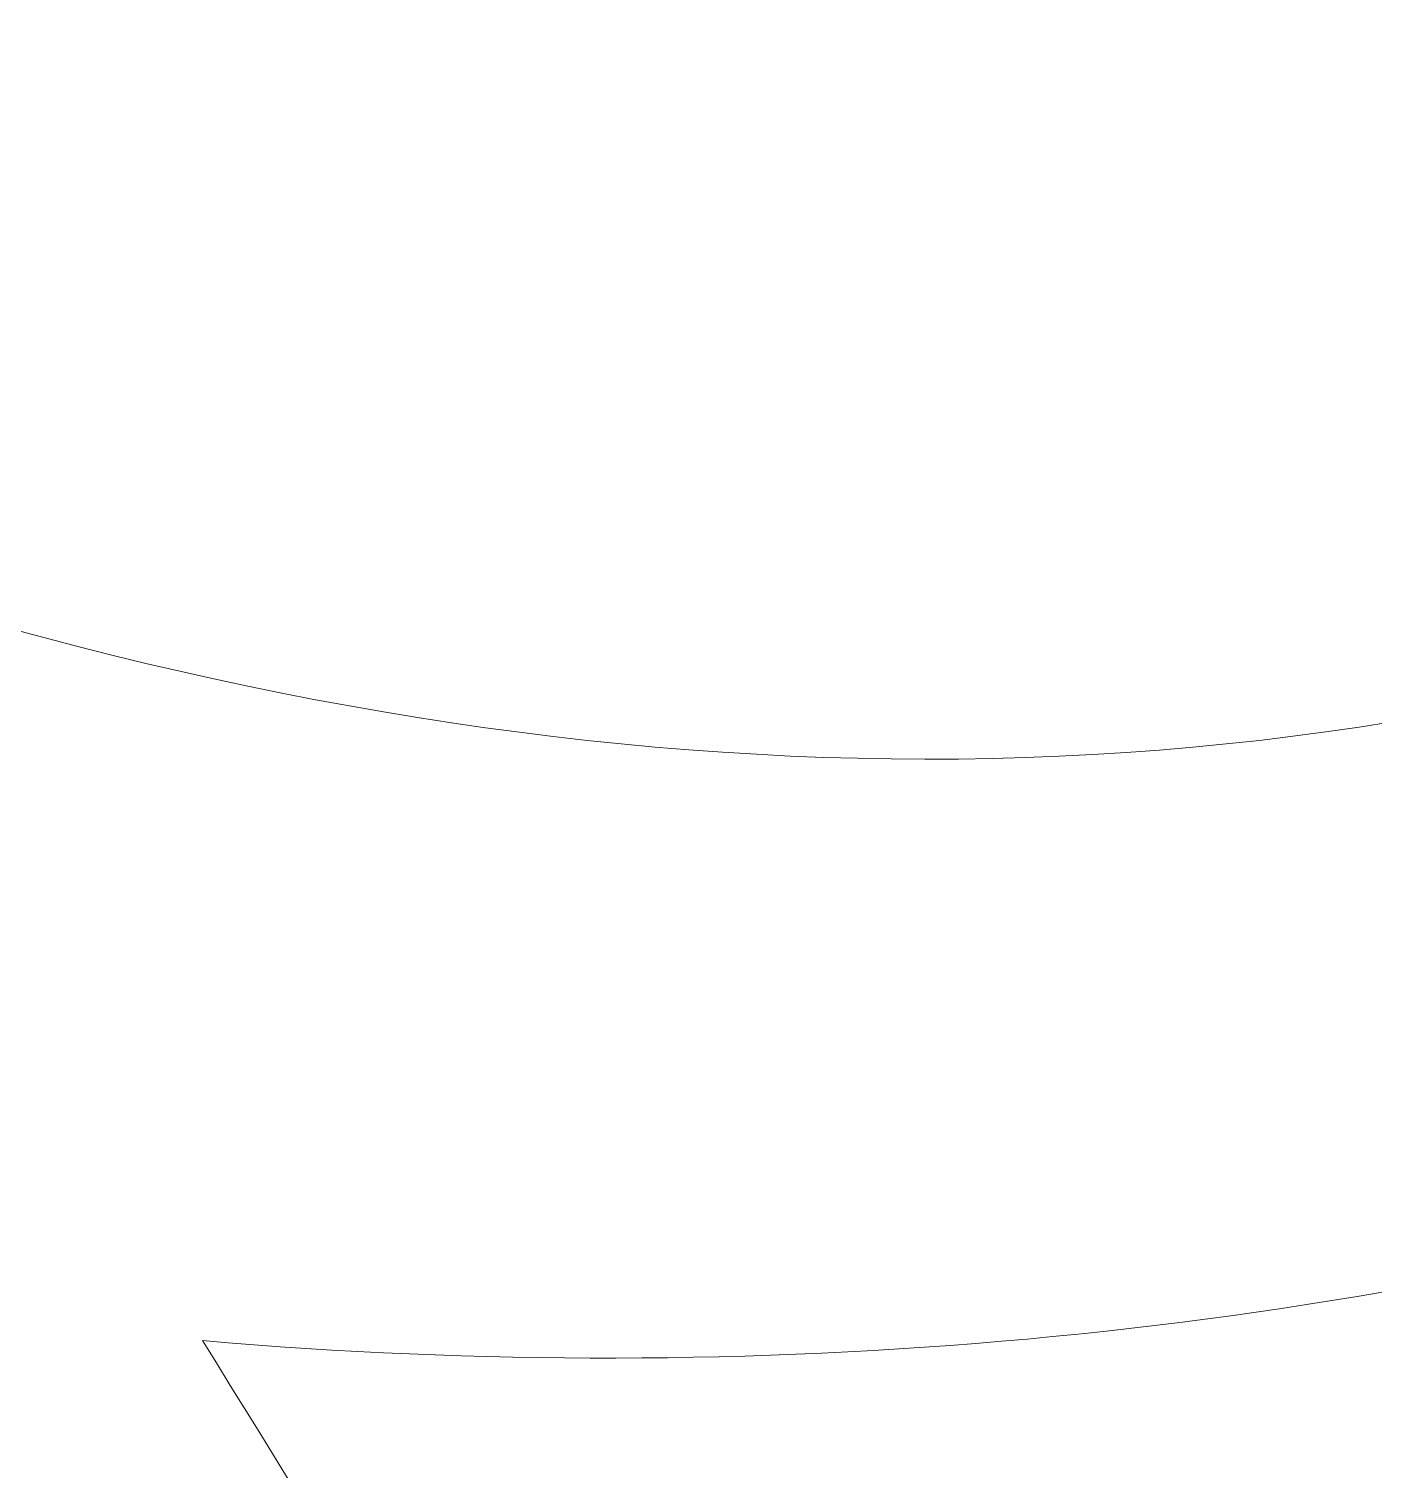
# Model space of a CAD drawing. Extents: x -728 to 2523, y -2539 to -44.
# Drawn here: x 378.2 to 388.88, y -1444.13 to -1432.69 of the extents above; entities that cross this region are included whole.
import ezdxf

# ---------------------------------------------------------------- set-up
doc = ezdxf.new("R2010")
doc.units = 0
doc.header["$MEASUREMENT"] = 0
doc.layers.add('Layer 1', color=7, linetype='Continuous', lineweight=0)

# ---------------------------------------------------------------- blocks, each defined once
blk = doc.blocks.new('Block_1')
at = {"layer": 'Layer 1'}
for points, knots in [([(409.045, -1093.44), (401.115, -1084.94), (390.635, -1080.63), (377.895, -1080.63), (365.325, -1080.63), (355.025, -1084.99), (347.275, -1093.6), (339.585, -1102.15), (335.685, -1115.02), (335.685, -1131.87), (335.685, -1131.87), (335.685, -1244.77), (335.685, -1244.77), (335.685, -1244.77), (164.325, -1244.77), (164.325, -1244.77), (164.325, -1244.77), (164.325, -1131.87), (164.325, -1131.87), (164.325, -1114.83), (160.315, -1101.9), (152.425, -1093.44), (144.495, -1084.94), (134.025, -1080.63), (121.285, -1080.63), (108.335, -1080.63), (97.935, -1085), (90.375, -1093.62), (82.875, -1102.16), (79.065, -1115.03), (79.065, -1131.87), (79.065, -1131.87), (79.065, -1447.85), (79.065, -1447.85), (79.065, -1464.69), (82.915, -1477.61), (90.505, -1486.24), (98.165, -1494.95), (108.515, -1499.37), (121.285, -1499.37), (133.845, -1499.37), (144.275, -1495.01), (152.295, -1486.42), (160.275, -1477.87), (164.325, -1464.89), (164.325, -1447.85), (164.325, -1447.85), (164.325, -1314.98), (164.325, -1314.98), (164.325, -1314.98), (335.685, -1314.98), (335.685, -1314.98), (335.685, -1314.98), (335.685, -1447.85), (335.685, -1447.85), (335.685, -1464.69), (339.535, -1477.61), (347.125, -1486.24), (354.775, -1494.95), (365.135, -1499.37), (377.895, -1499.37), (390.455, -1499.37), (400.885, -1495.01), (408.905, -1486.42), (416.885, -1477.87), (420.935, -1464.89), (420.935, -1447.85), (420.935, -1447.85), (420.935, -1131.87), (420.935, -1131.87), (420.935, -1114.83), (416.935, -1101.9), (409.045, -1093.44)], [0, 0, 0, 0, 1, 1, 1, 2, 2, 2, 3, 3, 3, 4, 4, 4, 5, 5, 5, 6, 6, 6, 7, 7, 7, 8, 8, 8, 9, 9, 9, 10, 10, 10, 11, 11, 11, 12, 12, 12, 13, 13, 13, 14, 14, 14, 15, 15, 15, 16, 16, 16, 17, 17, 17, 18, 18, 18, 19, 19, 19, 20, 20, 20, 21, 21, 21, 22, 22, 22, 23, 23, 23, 24, 24, 24, 24]), ([(339.685, -1375.767), (347.274, -1387.566), (352.251, -1401.029), (354.279, -1415.591), (354.771, -1419.113), (360.099, -1417.674), (359.615, -1414.202), (358.171, -1403.831), (355.227, -1394.012), (350.988, -1384.896), (362.052, -1394.073), (369.28, -1406.195), (372.333, -1420.396), (373.083, -1423.882), (378.414, -1422.468), (377.669, -1419.008), (376.932, -1415.579), (375.908, -1412.306), (374.721, -1409.128), (380.543, -1412.918), (384.881, -1418.033), (387.8, -1424.428), (388.815, -1426.651), (391.343, -1426.004), (392.373, -1424.357), (394.021, -1423.327), (394.668, -1420.798), (392.444, -1419.783), (386.05, -1416.864), (380.934, -1412.526), (377.144, -1406.704), (380.323, -1407.891), (383.595, -1408.916), (387.025, -1409.653), (390.485, -1410.397), (391.898, -1405.066), (388.413, -1404.317), (374.212, -1401.263), (362.089, -1394.036), (352.912, -1382.972), (362.028, -1387.21), (371.848, -1390.154), (382.218, -1391.599), (385.691, -1392.083), (387.13, -1386.754), (383.607, -1386.263), (367.334, -1383.996), (352.423, -1378.06), (339.685, -1368.893), (339.685, -1368.893), (339.685, -1361.653), (339.685, -1361.653), (350.255, -1365.85), (361.145, -1369.355), (371.651, -1373.942), (392.139, -1382.887), (418.528, -1412.663), (400.495, -1432.479), (380.679, -1450.511), (350.903, -1424.122), (341.958, -1403.634), (341.171, -1401.829), (340.418, -1400.011), (339.685, -1398.187), (339.685, -1398.187), (339.685, -1375.767), (339.685, -1375.767)], [0, 0, 0, 0, 1, 1, 1, 2, 2, 2, 3, 3, 3, 4, 4, 4, 5, 5, 5, 6, 6, 6, 7, 7, 7, 8, 8, 8, 9, 9, 9, 10, 10, 10, 11, 11, 11, 12, 12, 12, 13, 13, 13, 14, 14, 14, 15, 15, 15, 16, 16, 16, 17, 17, 17, 18, 18, 18, 19, 19, 19, 20, 20, 20, 21, 21, 21, 22, 22, 22, 22]), ([(350.125, -1483.6), (343.195, -1475.72), (339.685, -1463.69), (339.685, -1447.85), (339.685, -1447.85), (339.685, -1445.743), (339.685, -1445.743), (342.363, -1454.151), (344.97, -1461.977), (350.906, -1469.186), (357.205, -1476.836), (364.124, -1483.948), (371.251, -1490.882), (371.251, -1490.882), (371.251, -1490.882), (371.251, -1490.882), (368.811, -1481.243), (366.111, -1471.695), (362.635, -1462.414), (358.684, -1451.863), (351.534, -1445.062), (344.219, -1436.865), (342.611, -1435.063), (341.11, -1433.196), (339.685, -1431.282), (339.685, -1431.282), (339.685, -1410.828), (339.685, -1410.828), (344.49, -1419.984), (350.544, -1428.37), (359.279, -1435.153), (363.223, -1438.216), (367.638, -1440.39), (372.213, -1441.72), (372.27, -1441.838), (372.319, -1441.955), (372.396, -1442.074), (379.2, -1452.516), (388.301, -1465.771), (385.079, -1478.981), (383.419, -1485.79), (379.985, -1491.328), (375.29, -1495.293), (364.926, -1494.735), (356.461, -1490.814), (350.125, -1483.6)], [0, 0, 0, 0, 1, 1, 1, 2, 2, 2, 3, 3, 3, 4, 4, 4, 5, 5, 5, 6, 6, 6, 7, 7, 7, 8, 8, 8, 9, 9, 9, 10, 10, 10, 11, 11, 11, 12, 12, 12, 13, 13, 13, 14, 14, 14, 15, 15, 15, 15]), ([(416.935, -1435.935), (415.339, -1438.573), (413.445, -1441.026), (411.271, -1443.254), (404.649, -1449.718), (396.079, -1453.765), (386.386, -1454.555), (386.228, -1454.568), (386.114, -1454.642), (385.97, -1454.675), (384.147, -1450.736), (381.944, -1446.885), (379.58, -1443.101), (388.343, -1443.856), (397.136, -1441.531), (404.028, -1436.012), (404.028, -1436.012), (404.028, -1436.012), (404.028, -1436.012), (409.547, -1429.119), (411.873, -1420.326), (411.117, -1411.563), (413.038, -1412.763), (414.977, -1413.92), (416.935, -1415.009), (416.935, -1415.009), (416.935, -1435.935), (416.935, -1435.935)], [0, 0, 0, 0, 1, 1, 1, 2, 2, 2, 3, 3, 3, 4, 4, 4, 5, 5, 5, 6, 6, 6, 7, 7, 7, 8, 8, 8, 9, 9, 9, 9])]:
    blk.add_open_spline(points, degree=3, knots=knots, dxfattribs=at)

msp = doc.modelspace()

# ---------------------------------------------------------------- block references
at = {"layer": 'Layer 1'}
msp.add_blockref('Block_1', (0, 0), dxfattribs=at)

doc.saveas('drawing.dxf')
